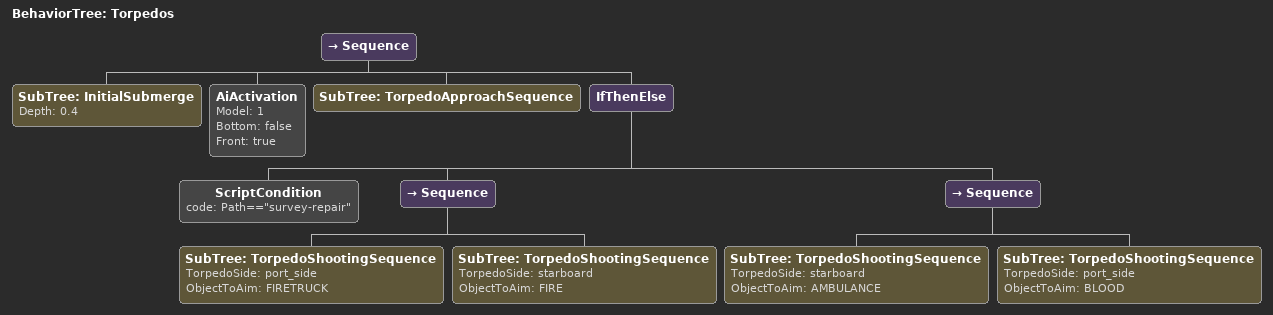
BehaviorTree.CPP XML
<?xml version="1.0" encoding="UTF-8"?>
<root BTCPP_format="4">
  <BehaviorTree ID="Torpedos">
    <Sequence>
      <SubTree ID="InitialSubmerge"
               Depth="0.4"/>
      <AiActivation Model="1"
                    Bottom="false"
                    Front="true"/>
      <SubTree ID="TorpedoApproachSequence"/>
      <IfThenElse>
        <ScriptCondition code="Path==&quot;survey-repair&quot;"/>
        <Sequence>
          <SubTree ID="TorpedoShootingSequence"
                   TorpedoSide="port_side"
                   ObjectToAim="FIRETRUCK"/>
          <SubTree ID="TorpedoShootingSequence"
                   TorpedoSide="starboard"
                   ObjectToAim="FIRE"/>
        </Sequence>
        <Sequence>
          <SubTree ID="TorpedoShootingSequence"
                   TorpedoSide="starboard"
                   ObjectToAim="AMBULANCE"/>
          <SubTree ID="TorpedoShootingSequence"
                   TorpedoSide="port_side"
                   ObjectToAim="BLOOD"/>
        </Sequence>
      </IfThenElse>
    </Sequence>
  </BehaviorTree>

</root>
